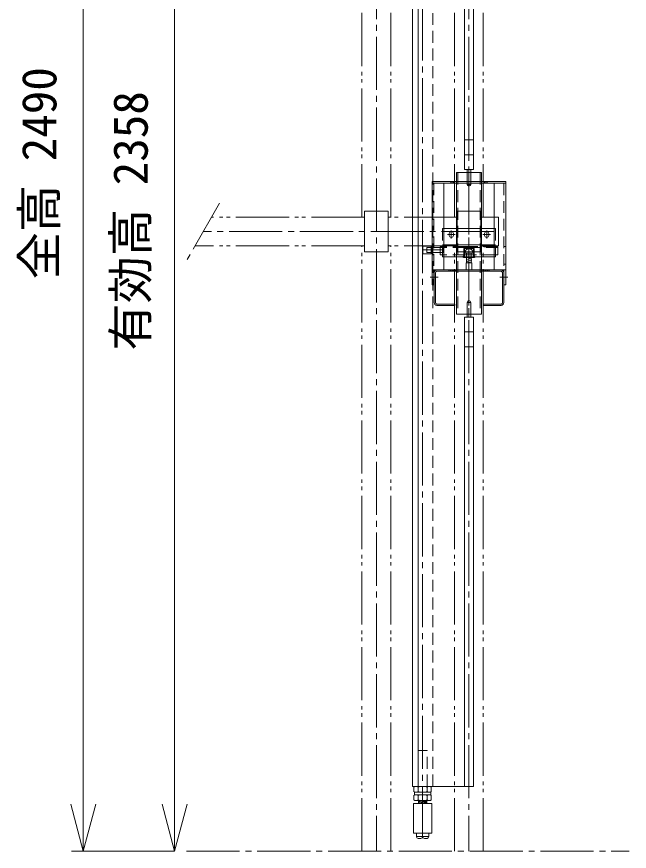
# Model space of a CAD drawing. Units: millimetres, scale not verified. Extents: x -3731 to 3731, y -5269 to 5269.
# Drawn here: x 2693 to 3731, y -5038 to -3624 of the extents above; entities that cross this region are included whole.
import ezdxf
from ezdxf.enums import TextEntityAlignment as Align

# ---------------------------------------------------------------- set-up
doc = ezdxf.new("R2010")
doc.units = ezdxf.units.MM
doc.header["$LTSCALE"] = 10
for name, pattern in [('CHAIN2', [12, 9, -1, 1, -1]), ('DASHED2', [3, 2, -1]), ('DOUBLE_CHAIN2', [12.8, 9, -1, 0.6, -0.6, 0.6, -1])]:
    doc.linetypes.add(name, pattern=pattern)
for name, color, linetype, lineweight in [('0-2_05 寸法', 7, 'Continuous', 18), ('0-3_10 当社外形線', 3, 'Continuous', 18), ('0-4_12 当社中心線', 3, 'CHAIN2', 18), ('0-5_13 当社破線', 3, 'DASHED2', 18), ('0-6_11 当社細線', 3, 'Continuous', 18), ('0-7_22 躯体・土木、中心線', 1, 'CHAIN2', 18), ('0-9_32 関連中心線', 6, 'CHAIN2', 18), ('0-B_34 関連想像線', 6, 'DOUBLE_CHAIN2', 18)]:
    doc.layers.add(name, color=color, linetype=linetype, lineweight=lineweight)
doc.styles.add('ＭＳ ゴシック', font='')
doc.styles.get('ＭＳ ゴシック').set_extended_font_data('MS Gothic')

msp = doc.modelspace()

# ---------------------------------------------------------------- linework, layer by layer
at = {"layer": '0-2_05 寸法'}
for p, q in [((2805.54, -4958.03), (2805.54, -2628.03)), ((2960.31, -4958.03), (2960.31, -2760.03)), ((2805.54, -5038.03), (2805.54, -4958.03)), ((2960.31, -5038.03), (2960.31, -4958.03)), ((2960.31, -5038.03), (2785.54, -5038.03)), ((2960.31, -5038.03), (2940.31, -5038.03))]:
    msp.add_line(p, q, dxfattribs=at)
for points in [[(2826.98, -4958.03), (2805.54, -5038.03), (2784.1, -4958.03)], [(2981.74, -4958.03), (2960.31, -5038.03), (2938.87, -4958.03)]]:
    msp.add_lwpolyline(points, dxfattribs=at)
at = {"layer": '0-3_10 当社外形線'}
for p, q in [((3363.63, -4928.09), (3363.63, -2723.83)), ((3373.13, -4928.09), (3373.13, -3088.09)), ((3466.63, -3088.09), (3466.63, -3883.09)), ((3437.78, -3888.09), (3437.78, -4128.09)), ((3480.48, -3888.09), (3437.78, -3888.09)), ((3456.13, -3908.09), (3456.13, -3883.09)), ((3462.13, -3908.09), (3462.13, -3883.09)), ((3480.48, -3888.09), (3480.48, -4128.09)), ((3521.63, -3903.1), (3396.63, -3903.1)), ((3521.63, -3906.3), (3396.63, -3906.3)), ((3416.63, -3906.3), (3416.63, -4053.1)), ((3428.13, -3903.1), (3428.13, -3906.3)), ((3430.38, -3903.1), (3430.38, -3906.3)), ((3432.63, -3903.1), (3432.63, -3906.3)), ((3456.13, -3908.09), (3462.13, -3908.09)), ((3485.63, -3903.1), (3485.63, -3906.3)), ((3487.88, -3903.1), (3487.88, -3906.3)), ((3490.13, -3903.1), (3490.13, -3906.3)), ((3501.63, -3906.3), (3501.63, -4053.1)), ((3504.13, -3983.1), (3414.13, -3983.1)), ((3425.63, -3991.6), (3425.63, -3994.6)), ((3432.63, -3994.6), (3432.63, -3991.6)), ((3485.63, -3991.6), (3485.63, -3994.6)), ((3492.63, -3994.6), (3492.63, -3991.6)), ((3381.13, -4012.8), (3381.13, -4025.8)), ((3395.13, -4012.8), (3381.13, -4012.8)), ((3395.13, -4012.8), (3395.13, -4025.8)), ((3396.63, -4015.3), (3395.13, -4015.3)), ((3504.13, -4010.8), (3414.13, -4010.8)), ((3451.63, -4013.1), (3451.63, -4029.8)), ((3466.63, -4013.1), (3451.63, -4013.1)), ((3466.63, -4014.1), (3451.63, -4014.1)), ((3466.63, -4013.1), (3466.63, -4029.8)), ((3381.13, -4025.8), (3395.13, -4025.8)), ((3396.63, -4023.3), (3395.13, -4023.3)), ((3466.63, -4027.6), (3451.63, -4027.6)), ((3455.13, -4027.6), (3455.13, -4031.1)), ((3463.13, -4031.1), (3463.13, -4027.6)), ((3450.63, -4030.8), (3414.13, -4030.8)), ((3448.53, -4031.06), (3449.13, -4032.1)), ((3467.88, -4032.1), (3450.38, -4032.1)), ((3455.13, -4032.1), (3455.13, -4041.1)), ((3463.13, -4041.1), (3463.13, -4032.1)), ((3504.13, -4030.8), (3467.63, -4030.8)), ((3469.73, -4031.06), (3469.13, -4032.1)), ((3521.63, -4053.1), (3396.63, -4053.1)), ((3399.83, -4053.1), (3399.83, -4078.1)), ((3400.13, -4057.7), (3400.13, -4108.5)), ((3402.43, -4057.7), (3402.43, -4108.5)), ((3513.53, -4055.4), (3404.73, -4055.4)), ((3425.13, -4053.1), (3425.13, -4055.4)), ((3427.13, -4053.1), (3427.13, -4055.4)), ((3429.13, -4053.1), (3429.13, -4055.4)), ((3431.13, -4053.1), (3431.13, -4055.4)), ((3433.13, -4053.1), (3433.13, -4055.4)), ((3435.13, -4053.1), (3435.13, -4055.4)), ((3437.13, -4053.1), (3437.13, -4055.4)), ((3481.13, -4053.1), (3481.13, -4055.4)), ((3483.13, -4053.1), (3483.13, -4055.4)), ((3485.13, -4053.1), (3485.13, -4055.4)), ((3487.13, -4053.1), (3487.13, -4055.4)), ((3489.13, -4053.1), (3489.13, -4055.4)), ((3491.13, -4053.1), (3491.13, -4055.4)), ((3493.13, -4053.1), (3493.13, -4055.4)), ((3515.83, -4057.7), (3515.83, -4108.5)), ((3518.13, -4057.7), (3518.13, -4108.5)), ((3518.43, -4053.1), (3518.43, -4078.1)), ((3404.73, -4110.8), (3435.13, -4110.8)), ((3404.73, -4113.1), (3435.13, -4113.1)), ((3435.13, -4110.8), (3435.13, -4113.1)), ((3456.13, -4108.09), (3456.13, -4133.09)), ((3456.13, -4108.09), (3462.13, -4108.09)), ((3462.13, -4108.09), (3462.13, -4133.09)), ((3513.53, -4110.8), (3483.13, -4110.8)), ((3483.13, -4110.8), (3483.13, -4113.1)), ((3513.53, -4113.1), (3483.13, -4113.1)), ((3480.48, -4128.09), (3437.78, -4128.09)), ((3466.63, -4928.09), (3466.63, -4133.09)), ((3363.63, -4928.09), (3466.63, -4928.09)), ((3365.93, -4929.35), (3365.93, -4936.85)), ((3372.83, -4929.34), (3372.83, -4936.84)), ((3388.43, -4929.34), (3388.43, -4936.84)), ((3395.33, -4929.34), (3395.33, -4936.84)), ((3365.93, -4943.42), (3365.93, -4950.92)), ((3366.89, -4938.09), (3366.89, -4942.16)), ((3366.89, -4938.09), (3394.39, -4938.09)), ((3366.89, -4942.16), (3394.39, -4942.16)), ((3372.83, -4943.41), (3372.83, -4950.91)), ((3388.43, -4943.41), (3388.43, -4950.91)), ((3394.39, -4938.09), (3394.39, -4942.16)), ((3395.33, -4943.41), (3395.33, -4950.91)), ((3365.13, -5007.17), (3365.13, -4957.17)), ((3365.13, -4957.17), (3396.13, -4957.17)), ((3369.38, -4952.16), (3391.88, -4952.16)), ((3374.08, -4952.16), (3374.08, -4957.16)), ((3387.18, -4952.16), (3387.18, -4957.17)), ((3396.13, -5007.17), (3396.13, -4957.17)), ((3365.13, -5007.17), (3396.13, -5007.17)), ((3370.13, -5013.16), (3370.13, -5007.16)), ((3370.13, -5013.16), (3391.13, -5013.16)), ((3373.13, -5016.16), (3377.63, -5016.16)), ((3380.63, -5013.16), (3380.63, -5007.16)), ((3383.63, -5016.16), (3388.13, -5016.16)), ((3391.13, -5013.16), (3391.13, -5007.16))]:
    msp.add_line(p, q, dxfattribs=at)
for points in [[(3466.63, -3883.09), (3451.63, -3883.09), (3451.63, -3088.09)], [(3396.63, -3903.1), (3396.63, -4078.1), (3399.83, -4078.1)], [(3521.63, -3903.1), (3521.63, -4078.1), (3518.43, -4078.1)], [(3467.88, -4032.1), (3467.88, -4031.1), (3450.38, -4031.1), (3450.38, -4032.1)], [(3464.13, -4037.85), (3459.13, -4036.51), (3454.13, -4035.17)], [(3464.13, -4041.1), (3459.13, -4039.76), (3454.13, -4038.42)], [(3464.13, -4053.1), (3464.13, -4041.1), (3454.13, -4041.1), (3454.13, -4053.1)], [(3464.13, -4034.6), (3459.13, -4033.26), (3454.8, -4032.1)], [(3466.63, -4133.09), (3451.63, -4133.09), (3451.63, -4928.09)]]:
    msp.add_lwpolyline(points, dxfattribs=at)
for centre, radius, start, end in [((3459.13, -3908.09), 3, 180, 0), ((3429.13, -3991.6), 3.5, 0, 180), ((3429.13, -3994.6), 3.5, 180, 0), ((3489.13, -3991.6), 3.5, 0, 180), ((3489.13, -3994.6), 3.5, 180, 0), ((3401.76, -4019.3), 21.62, 162.50767, 197.49232), ((3450.63, -4029.8), 1, 270, 0), ((3467.63, -4029.8), 1, 180, 270), ((3446.63, -4027.77), 3.8, 300, 307.11729), ((3446.63, -4027.77), 5, 300, 322.69734), ((3471.63, -4027.77), 5, 217.30267, 240), ((3471.63, -4027.77), 3.8, 232.88271, 240), ((3404.73, -4057.7), 4.6, 90, 180), ((3404.73, -4057.7), 2.3, 90, 180), ((3513.53, -4057.7), 4.6, 0, 90.00201), ((3513.53, -4057.7), 2.3, 0, 90.00365), ((3404.73, -4108.5), 4.6, 180, 270), ((3404.73, -4108.5), 2.3, 180, 270), ((3459.13, -4108.09), 3, 0, 180), ((3513.53, -4108.5), 2.3, 270, 0), ((3513.53, -4108.5), 4.6, 270, 0), ((3369.38, -4933.48), 5.39, 50.17062, 129.83624), ((3380.64, -4953.06), 24.96, 71.79423, 108.21263), ((3391.88, -4933.48), 5.39, 50.17062, 129.83624), ((3369.38, -4932.71), 5.39, 230.17062, 309.83624), ((3369.38, -4947.55), 5.39, 50.17062, 129.83624), ((3380.63, -4913.13), 24.96, 251.79423, 288.21263), ((3380.64, -4967.13), 24.96, 71.79423, 108.21263), ((3391.88, -4932.71), 5.39, 230.17062, 309.83624), ((3391.88, -4947.55), 5.39, 50.17062, 129.83624), ((3369.38, -4946.78), 5.39, 230.17062, 309.83624), ((3380.63, -4927.2), 24.96, 251.79423, 288.21263), ((3391.88, -4946.78), 5.39, 230.17062, 309.83624), ((3373.13, -5013.16), 3, 180.00343, 270), ((3377.63, -5013.16), 3, 270, 359.99657), ((3383.63, -5013.16), 3, 180.00343, 270), ((3388.13, -5013.16), 3, 270, 359.99657)]:
    msp.add_arc(centre, radius, start, end, dxfattribs=at)
at = {"layer": '0-4_12 当社中心線'}
for p, q in [((3380.63, -2528.42), (3380.63, -5015.85)), ((3459.13, -3883.14), (3459.13, -4133.14)), ((3429.13, -3999.69), (3429.13, -3986.5)), ((3489.13, -3999.69), (3489.13, -3986.5)), ((3435.73, -3993.1), (3422.54, -3993.1)), ((3482.54, -3993.1), (3495.73, -3993.1)), ((3380.13, -4019.3), (3415.13, -4019.3)), ((3406.73, -4065.6), (3393.54, -4065.6)), ((3511.54, -4065.6), (3524.73, -4065.6))]:
    msp.add_line(p, q, dxfattribs=at)
at = {"layer": '0-5_13 当社破線'}
for p, q in [((3397.63, -4928.09), (3397.63, -3088.09)), ((3451.63, -3832.83), (3466.63, -3832.83)), ((3451.63, -3857.83), (3466.63, -3857.83)), ((3440.08, -3888.09), (3440.08, -4128.09)), ((3478.18, -3888.09), (3478.18, -4128.09)), ((3399.83, -3906.3), (3399.83, -4053.1)), ((3518.43, -3906.3), (3518.43, -4053.1)), ((3414.13, -3983.1), (3414.13, -4030.8)), ((3504.13, -3983.1), (3504.13, -4030.8)), ((3395.13, -4015.3), (3387.63, -4015.3)), ((3387.63, -4015.3), (3387.63, -4023.3)), ((3399.83, -4013.1), (3396.63, -4013.1)), ((3410.13, -4015.3), (3396.63, -4015.3)), ((3410.13, -4014.1), (3410.13, -4027.6)), ((3414.13, -4014.1), (3410.13, -4014.1)), ((3451.63, -4015.3), (3410.13, -4015.3)), ((3451.63, -4013.1), (3414.13, -4013.1)), ((3451.63, -4014.1), (3414.13, -4014.1)), ((3415.13, -4015.3), (3415.13, -4023.3)), ((3466.63, -4015.3), (3451.63, -4015.3)), ((3504.13, -4013.1), (3466.63, -4013.1)), ((3504.13, -4014.1), (3466.63, -4014.1)), ((3508.13, -4015.3), (3466.63, -4015.3)), ((3504.13, -4014.1), (3508.13, -4014.1)), ((3508.13, -4014.1), (3508.13, -4027.6)), ((3518.43, -4013.1), (3521.63, -4013.1)), ((3395.13, -4023.3), (3387.63, -4023.3)), ((3415.13, -4023.3), (3396.63, -4023.3)), ((3450.43, -4027.1), (3450.43, -4017.7)), ((3466.63, -4024.6), (3451.63, -4024.6)), ((3452.63, -4023.6), (3452.63, -4024.6)), ((3465.43, -4016.5), (3452.83, -4016.5)), ((3455.13, -4024.6), (3455.13, -4027.6)), ((3455.13, -4028.1), (3455.13, -4031.1)), ((3463.13, -4027.6), (3463.13, -4024.6)), ((3463.13, -4031.1), (3463.13, -4028.1)), ((3465.63, -4023.6), (3465.63, -4024.6)), ((3467.83, -4027.1), (3467.83, -4017.7)), ((3399.83, -4043.1), (3396.63, -4043.1)), ((3518.43, -4043.1), (3521.63, -4043.1)), ((3451.63, -4158.09), (3466.63, -4158.09)), ((3451.63, -4183.09), (3466.63, -4183.09)), ((3372.83, -4928.09), (3372.83, -4867.16)), ((3372.83, -4867.16), (3388.43, -4867.16)), ((3388.43, -4928.09), (3388.43, -4867.16))]:
    msp.add_line(p, q, dxfattribs=at)
for points in [[(3451.63, -4027.6), (3416.63, -4027.6), (3410.13, -4027.6)], [(3508.13, -4027.6), (3501.63, -4027.6), (3466.63, -4027.6)]]:
    msp.add_lwpolyline(points, dxfattribs=at)
for centre, radius, start, end in [((3452.83, -4017.7), 2.4, 90, 180), ((3465.43, -4017.7), 2.4, 0, 90), ((3446.63, -4027.77), 3.8, 307.11729, 0), ((3446.63, -4027.77), 5, 322.69734, 0), ((3452.83, -4017.7), 1.2, 90, 180), ((3459.13, -4023.6), 6.5, 0, 180.00021), ((3465.43, -4017.7), 1.2, 360, 90), ((3471.63, -4027.77), 5, 180, 217.30267), ((3471.63, -4027.77), 3.8, 180, 232.88271)]:
    msp.add_arc(centre, radius, start, end, dxfattribs=at)
at = {"layer": '0-6_11 当社細線'}
for p, q in [((3380.64, -4952.16), (3372.84, -4953.06)), ((3372.84, -4954.31), (3388.44, -4953.06)), ((3372.84, -4953.06), (3374.09, -4953.16)), ((3388.44, -4954.31), (3372.84, -4955.56)), ((3374.09, -4954.41), (3372.84, -4954.31)), ((3372.84, -4956.81), (3388.44, -4955.56)), ((3372.84, -4955.56), (3374.09, -4955.66)), ((3374.09, -4956.91), (3372.84, -4956.81)), ((3388.44, -4956.81), (3384.07, -4957.16)), ((3388.44, -4953.06), (3387.19, -4952.92)), ((3387.19, -4954.21), (3388.44, -4954.31)), ((3388.44, -4955.56), (3387.19, -4955.46)), ((3387.19, -4956.71), (3388.44, -4956.81))]:
    msp.add_line(p, q, dxfattribs=at)
at = {"layer": '0-7_22 躯体・土木、中心線'}
msp.add_line((2980.31, -5038.03), (3730.88, -5038.03), dxfattribs=at)
at = {"layer": '0-9_32 関連中心線'}
for p, q in [((3302.13, -2338.03), (3302.13, -5038.03)), ((3459.13, -2338.03), (3459.13, -5038.03)), ((3036.52, -3940.07), (2981.14, -4035.99)), ((3502.63, -3988.03), (3008.83, -3988.03))]:
    msp.add_line(p, q, dxfattribs=at)
at = {"layer": '0-B_34 関連想像線'}
for p, q in [((3277.83, -3963.73), (3277.83, -2812.33)), ((3326.43, -3963.73), (3326.43, -2812.33)), ((3434.83, -3963.73), (3434.83, -2812.33)), ((3483.43, -3963.73), (3483.43, -2812.33)), ((3282.13, -3953.53), (3282.13, -4022.53)), ((3322.13, -3953.53), (3282.13, -3953.53)), ((3322.13, -3953.53), (3322.13, -4022.53)), ((3439.13, -3953.53), (3439.13, -4022.53)), ((3479.13, -3953.53), (3439.13, -3953.53)), ((3282.13, -3963.73), (3022.86, -3963.73)), ((3439.13, -3963.73), (3322.13, -3963.73)), ((3509.13, -3963.73), (3479.13, -3963.73)), ((3509.13, -3963.73), (3509.13, -4012.33)), ((3282.13, -4012.33), (2994.8, -4012.33)), ((3277.83, -5038.03), (3277.83, -4012.33)), ((3439.13, -4012.33), (3322.13, -4012.33)), ((3326.43, -5038.03), (3326.43, -4012.33)), ((3434.83, -5038.03), (3434.83, -4012.33)), ((3509.13, -4012.33), (3479.13, -4012.33)), ((3483.43, -5038.03), (3483.43, -4012.33)), ((3322.13, -4022.53), (3282.13, -4022.53))]:
    msp.add_line(p, q, dxfattribs=at)
msp.add_lwpolyline([(3479.13, -3953.53), (3479.13, -4022.53), (3439.13, -4022.53)], dxfattribs=at)

# ---------------------------------------------------------------- texts
at = {"layer": '0-2_05 寸法', "style": 'ＭＳ ゴシック'}
for s, p in [('全高 2490', (2777.54, -4069.03)), ('有効高 2358', (2932.31, -4189.69))]:
    msp.add_text(s, height=58.65, rotation=90, dxfattribs=at).set_placement(p, align=Align.BOTTOM_LEFT)

doc.saveas('drawing.dxf')
